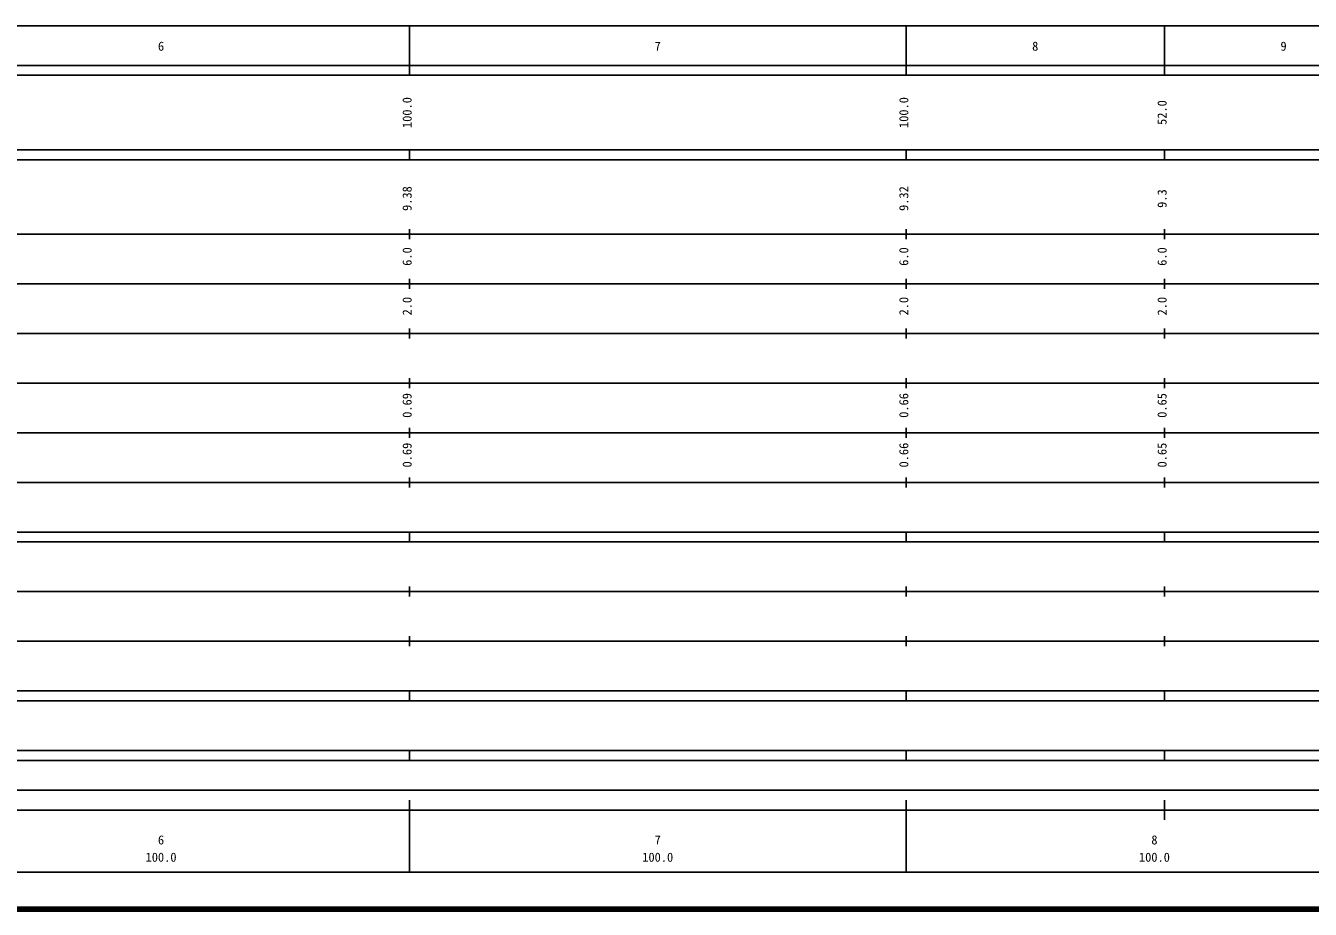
# Model space of a CAD drawing. Units: millimetres on the paper, enlarged 1000 times. Extents: x 40000 to 680000, y 20000 to 380000.
# Drawn here: x 290746 to 549384, y 20000 to 198000 of the extents above; entities that cross this region are included whole.
import ezdxf
from ezdxf.enums import TextEntityAlignment as Align

# ---------------------------------------------------------------- set-up
doc = ezdxf.new("R2010")
doc.units = ezdxf.units.MM
doc.header["$LTSCALE"] = 1000
doc.layers.add('M-TTL', color=2, linetype='Continuous', lineweight=140)
doc.layers.add('M-TTL-BAND', color=7, linetype='Continuous', lineweight=25)
doc.styles.add('ＭＳ ゴシック', font='')
doc.styles.get('ＭＳ ゴシック').set_extended_font_data('MS Gothic')

msp = doc.modelspace()

# ---------------------------------------------------------------- linework, layer by layer
at = {"layer": 'M-TTL'}
msp.add_line((40000, 20000), (680000, 20000), dxfattribs=at)
at = {"layer": 'M-TTL-BAND'}
for p, q in [((68000, 198000), (579000, 198000)), ((368000, 188000), (368000, 198000)), ((468000, 188000), (468000, 198000)), ((520000, 188000), (520000, 198000)), ((40000, 190000), (579000, 190000)), ((40000, 188000), (579000, 188000)), ((40000, 173000), (579000, 173000)), ((40000, 171000), (579000, 171000)), ((368000, 171000), (368000, 173000)), ((468000, 171000), (468000, 173000)), ((520000, 171000), (520000, 173000)), ((40000, 156000), (579000, 156000)), ((368000, 155000), (368000, 157000)), ((468000, 155000), (468000, 157000)), ((520000, 155000), (520000, 157000)), ((46000, 146000), (579000, 146000)), ((368000, 145000), (368000, 147000)), ((468000, 145000), (468000, 147000)), ((520000, 145000), (520000, 147000)), ((52000, 136000), (579000, 136000)), ((368000, 135000), (368000, 137000)), ((468000, 135000), (468000, 137000)), ((520000, 135000), (520000, 137000)), ((368000, 125000), (368000, 127000)), ((468000, 125000), (468000, 127000)), ((520000, 125000), (520000, 127000)), ((46000, 126000), (579000, 126000)), ((368000, 115000), (368000, 117000)), ((468000, 115000), (468000, 117000)), ((520000, 115000), (520000, 117000)), ((52000, 116000), (579000, 116000)), ((368000, 105000), (368000, 107000)), ((468000, 105000), (468000, 107000)), ((520000, 105000), (520000, 107000)), ((46000, 106000), (579000, 106000)), ((40000, 96000), (579000, 96000)), ((368000, 94000), (368000, 96000)), ((468000, 94000), (468000, 96000)), ((520000, 94000), (520000, 96000)), ((40000, 94000), (579000, 94000)), ((49000, 84000), (579000, 84000)), ((368000, 83000), (368000, 85000)), ((468000, 83000), (468000, 85000)), ((520000, 83000), (520000, 85000)), ((40000, 74000), (579000, 74000)), ((368000, 73000), (368000, 75000)), ((468000, 73000), (468000, 75000)), ((520000, 73000), (520000, 75000)), ((40000, 64000), (579000, 64000)), ((368000, 62000), (368000, 64000)), ((468000, 62000), (468000, 64000)), ((520000, 62000), (520000, 64000)), ((40000, 62000), (579000, 62000)), ((40000, 52000), (579000, 52000)), ((368000, 50000), (368000, 52000)), ((468000, 50000), (468000, 52000)), ((520000, 50000), (520000, 52000)), ((40000, 50000), (579000, 50000)), ((71000, 44000), (565000, 44000)), ((368000, 27500), (368000, 42000)), ((468000, 27500), (468000, 42000)), ((520000, 38000), (520000, 42000)), ((40000, 40000), (579000, 40000)), ((68000, 27500), (579000, 27500))]:
    msp.add_line(p, q, dxfattribs=at)

# ---------------------------------------------------------------- texts
at = {"layer": 'M-TTL-BAND', "style": 'ＭＳ ゴシック'}
for s, p in [('6', (318000, 192405)), ('7', (418000, 192405)), ('8', (494000, 192405)), ('9', (544000, 192405)), ('6', (318000, 32523)), ('7', (418000, 32523)), ('8', (518000, 32523)), ('100.0', (318000, 29033)), ('100.0', (418000, 29033)), ('100.0', (518000, 29033))]:
    msp.add_text(s, height=1833, dxfattribs=at).set_placement(p, align=Align.BOTTOM_CENTER)
for s, p in [('100.0', (369000, 180500)), ('100.0', (469000, 180500)), ('52.0', (521000, 180500)), ('9.38', (369000, 163174)), ('9.32', (469000, 163174)), ('9.3', (521000, 163174)), ('6.0', (369000, 151500)), ('6.0', (469000, 151500)), ('6.0', (521000, 151500)), ('2.0', (369000, 141500)), ('2.0', (469000, 141500)), ('2.0', (521000, 141500)), ('0.69', (369000, 121500)), ('0.66', (469000, 121500)), ('0.65', (521000, 121500)), ('0.69', (369000, 111500)), ('0.66', (469000, 111500)), ('0.65', (521000, 111500))]:
    msp.add_text(s, height=1833, rotation=90, dxfattribs=at).set_placement(p, align=Align.BOTTOM_CENTER)

doc.saveas('drawing.dxf')
